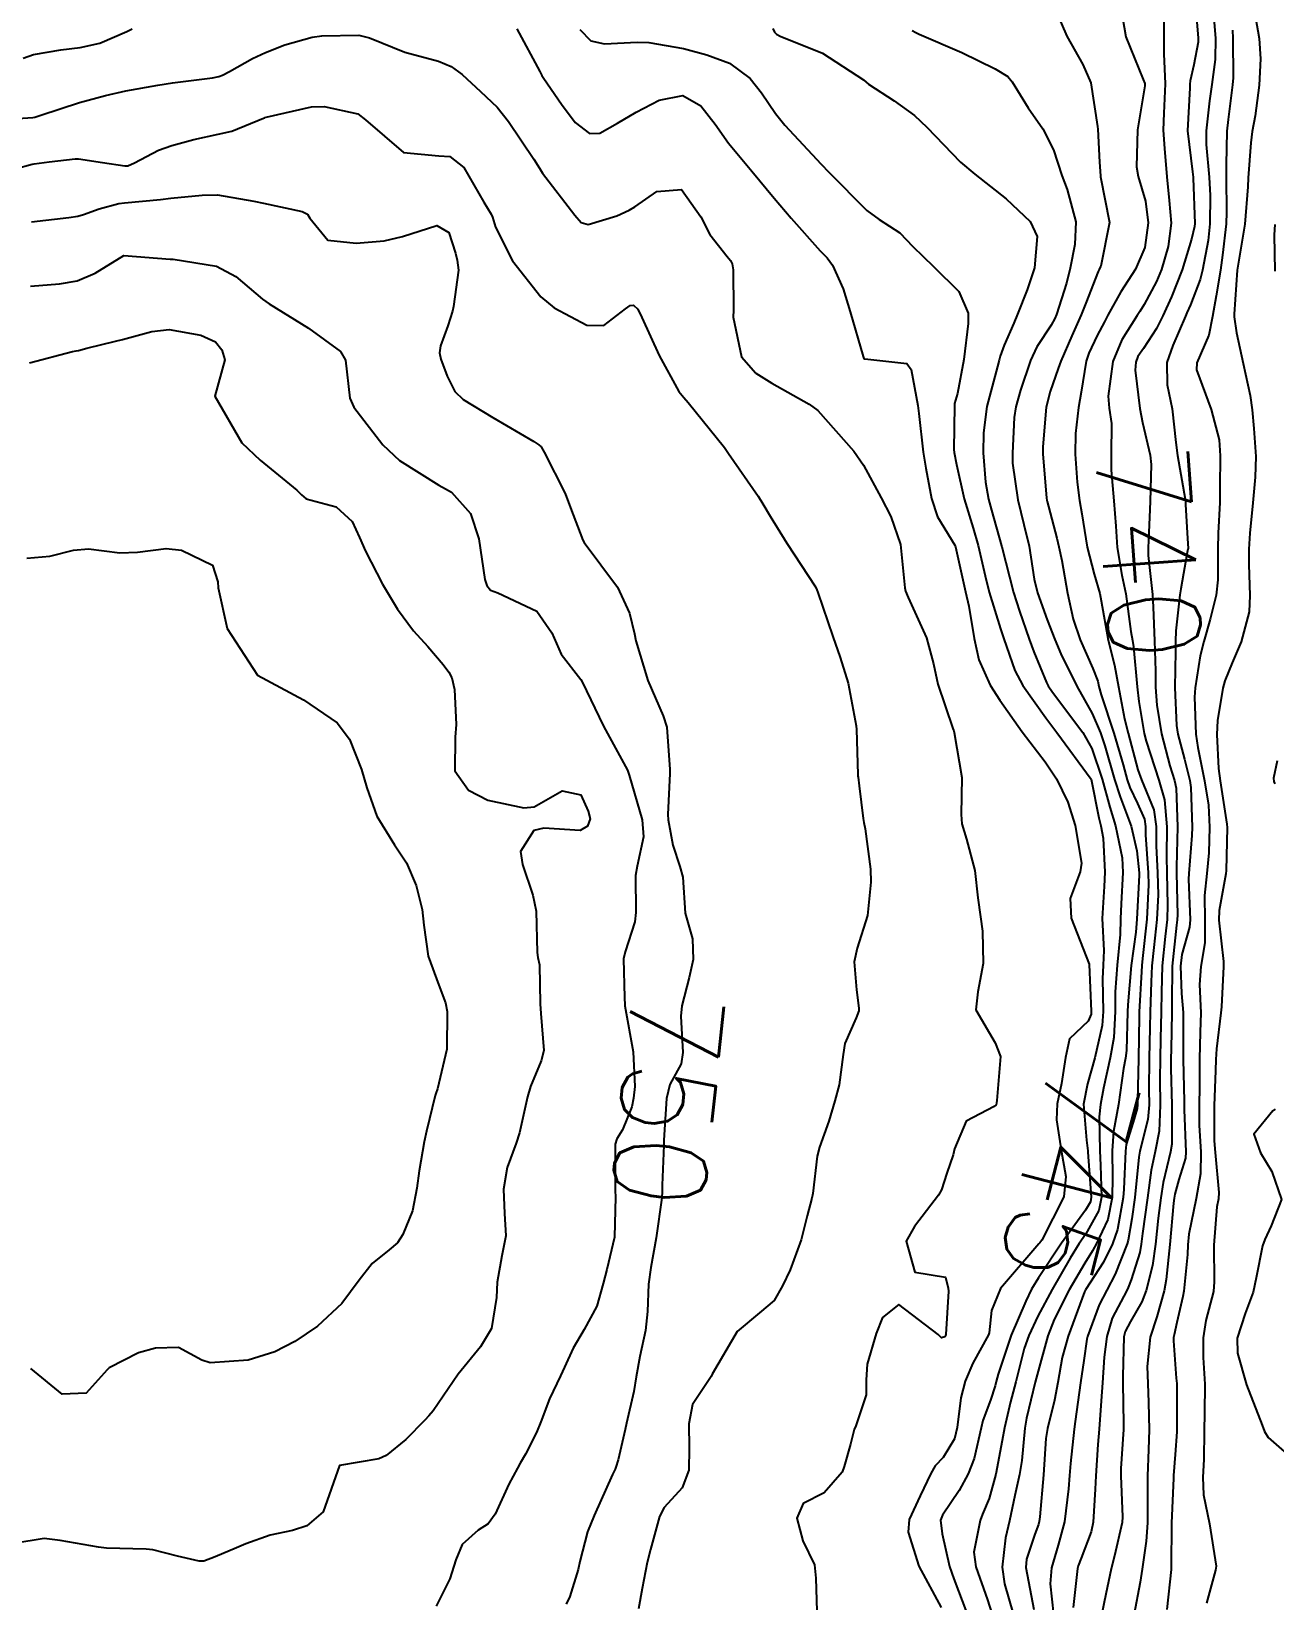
# Model space of a CAD drawing. Header units: metres. Extents: x 318500 to 325275, y 7408834 to 7428799.
# Drawn here: x 320145 to 320198.6, y 7412787.3 to 7412854.9 of the extents above; entities that cross this region are included whole.
import ezdxf
from ezdxf.enums import TextEntityAlignment as Align

# ---------------------------------------------------------------- set-up
doc = ezdxf.new("R2010")
doc.units = ezdxf.units.M
doc.header["$MEASUREMENT"] = 0
for name, color, linetype in [('Cotas', 45, 'Continuous'), ('Curvas de Nivel 1m', 11, 'Continuous'), ('Curvas de Nivel 5m', 15, 'Continuous')]:
    doc.layers.add(name, color=color, linetype=linetype)
doc.styles.add('Style-STANDARD', font='STANDARD.shx')

msp = doc.modelspace()

# ---------------------------------------------------------------- linework, layer by layer
at = {"layer": 'Curvas de Nivel 1m', "flags": 128}
for points, elevation in [([(320189.157, 7412855.86), (320189.658, 7412854.695), (320190.341, 7412853.469), (320190.684, 7412852.684), (320190.974, 7412850.799), (320190.988, 7412850.681), (320191.069, 7412849.263), (320191.1, 7412848.679), (320191.111, 7412848.627), (320191.491, 7412846.673), (320191.12, 7412844.787), (320191.068, 7412844.679), (320191.049, 7412844.64), (320191.008, 7412844.561), (320190.476, 7412843.197), (320190.273, 7412842.687), (320189.869, 7412841.789), (320189.39, 7412840.696), (320189.274, 7412840.369), (320188.937, 7412839.378), (320188.767, 7412838.702), (320188.615, 7412836.994), (320188.619, 7412836.704), (320188.782, 7412834.791), (320188.794, 7412834.701), (320188.809, 7412834.64), (320188.867, 7412834.423), (320189.22, 7412833.062), (320189.303, 7412832.695), (320189.435, 7412832.1), (320189.676, 7412830.691), (320189.921, 7412829.571), (320190.236, 7412828.686), (320190.778, 7412827.449), (320190.992, 7412826.896), (320191.04, 7412826.676), (320191.13, 7412826.309), (320191.68, 7412824.666), (320192.084, 7412823.295), (320192.257, 7412822.657), (320192.37, 7412822.319), (320192.7, 7412821.624), (320193, 7412820.952), (320193.045, 7412820.645), (320193.052, 7412820.277), (320193.163, 7412818.642), (320193.173, 7412818.122), (320193.097, 7412816.643), (320192.915, 7412814.948), (320192.888, 7412814.646), (320192.874, 7412814.378), (320192.779, 7412812.647), (320192.774, 7412812.45), (320192.744, 7412810.647), (320192.707, 7412808.823), (320192.706, 7412808.647), (320192.692, 7412808.483), (320192.519, 7412807.9), (320192.217, 7412806.94), (320192.178, 7412806.653), (320192.117, 7412805.012), (320192.089, 7412804.654), (320191.836, 7412803.277), (320191.617, 7412802.658), (320191.228, 7412801.872), (320190.455, 7412800.67), (320190.445, 7412800.644), (320190.419, 7412800.587), (320189.716, 7412798.68), (320189.454, 7412797.757), (320189.268, 7412796.687), (320189.125, 7412795.922), (320188.825, 7412794.693), (320188.756, 7412794.272), (320188.646, 7412792.695), (320188.487, 7412790.892), (320188.465, 7412790.697), (320188.426, 7412790.56), (320188.282, 7412790.148), (320187.909, 7412789.061), (320187.889, 7412788.706), (320188.233, 7412786.894)], 743), ([(320191.991, 7412855.834), (320192.191, 7412854.664), (320192.942, 7412852.823), (320193.014, 7412852.651), (320193.018, 7412852.56), (320192.7, 7412850.656), (320192.662, 7412849.06), (320192.732, 7412848.655), (320193.044, 7412847.588), (320193.164, 7412846.648), (320193.019, 7412845.586), (320192.611, 7412844.656), (320191.984, 7412843.676), (320191.424, 7412842.673), (320191.272, 7412842.379), (320190.967, 7412841.796), (320190.6, 7412841.039), (320190.485, 7412840.685), (320190.27, 7412839.353), (320190.154, 7412838.688), (320190.026, 7412837.576), (320190.017, 7412836.689), (320190.098, 7412835.471), (320190.204, 7412834.687), (320190.296, 7412834.117), (320190.534, 7412832.683), (320190.833, 7412831.519), (320191.073, 7412830.676), (320191.132, 7412830.358), (320191.437, 7412828.67), (320191.706, 7412827.593), (320191.877, 7412826.663), (320192.133, 7412825.276), (320192.298, 7412824.657), (320192.716, 7412823.077), (320192.876, 7412822.648), (320193.409, 7412821.351), (320193.506, 7412820.638), (320193.511, 7412819.804), (320193.563, 7412818.636), (320193.585, 7412817.697), (320193.535, 7412816.636), (320193.4, 7412815.42), (320193.322, 7412814.639), (320193.296, 7412813.943), (320193.251, 7412812.64), (320193.231, 7412811.979), (320193.21, 7412810.64), (320193.192, 7412809.295), (320193.196, 7412808.64), (320193.149, 7412808.012), (320192.801, 7412806.645), (320192.754, 7412806.389), (320192.582, 7412804.648), (320192.461, 7412803.73), (320192.292, 7412802.811), (320192.251, 7412802.652), (320191.74, 7412801.347), (320191.372, 7412800.66), (320191.041, 7412800.033), (320190.543, 7412798.668), (320190.514, 7412798.544), (320190.38, 7412797.634), (320190.242, 7412796.672), (320190.019, 7412795), (320189.973, 7412794.676), (320189.806, 7412793.19), (320189.763, 7412792.678), (320189.72, 7412792.095), (320189.549, 7412790.681), (320189.287, 7412789.673), (320188.988, 7412788.689), (320188.938, 7412788.001), (320189.08, 7412786.687)], 742), ([(320193.819, 7412855.981), (320193.828, 7412854.64), (320193.828, 7412853.941), (320193.899, 7412852.638), (320193.838, 7412851.379), (320193.8, 7412850.639), (320193.86, 7412849.856), (320193.962, 7412848.636), (320194.071, 7412847.608), (320194.149, 7412846.633), (320194.023, 7412845.638), (320193.735, 7412844.639), (320193.526, 7412844.118), (320192.987, 7412843.126), (320192.804, 7412842.831), (320192.682, 7412842.654), (320192.02, 7412841.609), (320191.635, 7412840.67), (320191.443, 7412839.181), (320191.486, 7412838.672), (320191.578, 7412838.012), (320191.57, 7412836.67), (320191.571, 7412835.988), (320191.682, 7412834.668), (320191.768, 7412833.575), (320191.823, 7412832.665), (320192.025, 7412831.469), (320192.194, 7412830.659), (320192.409, 7412829.042), (320192.479, 7412828.655), (320192.521, 7412828.387), (320192.682, 7412826.651), (320192.761, 7412826.022), (320192.99, 7412824.646), (320193.068, 7412824.312), (320193.625, 7412822.636), (320193.862, 7412821.793), (320193.965, 7412820.631), (320193.95, 7412819.352), (320193.968, 7412818.63), (320194, 7412817.269), (320193.974, 7412816.63), (320193.89, 7412815.898), (320193.758, 7412814.633), (320193.731, 7412813.495), (320193.718, 7412812.633), (320193.69, 7412811.507), (320193.674, 7412810.633), (320193.668, 7412809.76), (320193.683, 7412808.633), (320193.641, 7412807.505), (320193.468, 7412806.635), (320193.295, 7412805.831), (320193.133, 7412804.64), (320192.917, 7412803.106), (320192.86, 7412802.644), (320192.801, 7412802.288), (320192.427, 7412801.111), (320192.3, 7412800.773), (320192.241, 7412800.652), (320191.614, 7412799.446), (320191.373, 7412798.66), (320191.266, 7412797.776), (320191.185, 7412796.662), (320191.135, 7412795.885), (320191.048, 7412794.663), (320190.988, 7412794.006), (320190.899, 7412792.664), (320190.88, 7412792.088), (320190.796, 7412790.665), (320190.703, 7412790.246), (320190.267, 7412789.105), (320190.149, 7412788.785), (320190.121, 7412788.672), (320189.931, 7412786.978)], 741), ([(320195.965, 7412855.805), (320196.056, 7412854.611), (320196.042, 7412853.695), (320195.902, 7412852.612), (320195.803, 7412851.913), (320195.659, 7412850.614), (320195.663, 7412850.032), (320195.789, 7412848.613), (320195.828, 7412847.833), (320195.822, 7412846.612), (320195.749, 7412845.886), (320195.508, 7412844.615), (320195.408, 7412844.212), (320194.988, 7412843.125), (320194.833, 7412842.771), (320194.772, 7412842.623), (320194.23, 7412841.362), (320193.967, 7412840.635), (320193.979, 7412839.673), (320194.197, 7412838.631), (320194.353, 7412837.184), (320194.426, 7412836.627), (320194.754, 7412834.74), (320194.765, 7412834.622), (320194.762, 7412834.514), (320194.854, 7412833.046), (320194.877, 7412832.62), (320194.876, 7412832.593), (320194.847, 7412832.442), (320194.568, 7412830.88), (320194.531, 7412830.624), (320194.348, 7412829.075), (320194.343, 7412828.627), (320194.345, 7412828.186), (320194.312, 7412826.627), (320194.374, 7412824.997), (320194.436, 7412824.625), (320194.724, 7412823.539), (320194.959, 7412822.618), (320195, 7412822.324), (320195.052, 7412820.616), (320195.043, 7412820.258), (320194.907, 7412818.618), (320194.899, 7412818.375), (320194.963, 7412816.617), (320194.942, 7412816.302), (320194.615, 7412815.12), (320194.559, 7412814.621), (320194.592, 7412813.444), (320194.67, 7412812.619), (320194.671, 7412812.526), (320194.663, 7412810.619), (320194.708, 7412808.795), (320194.709, 7412808.617), (320194.709, 7412808.435), (320194.783, 7412806.616), (320194.762, 7412806.35), (320194.482, 7412805.427), (320194.305, 7412804.79), (320194.274, 7412804.623), (320194.25, 7412804.405), (320194.087, 7412802.625), (320193.933, 7412801.122), (320193.853, 7412800.629), (320193.531, 7412799.505), (320193.249, 7412798.637), (320193.113, 7412797.375), (320193.144, 7412796.638), (320193.176, 7412795.819), (320193.197, 7412794.637), (320193.171, 7412793.794), (320193.133, 7412792.638), (320193.138, 7412791.477), (320193.131, 7412790.637), (320193.077, 7412789.839), (320192.902, 7412788.64), (320192.812, 7412788.081), (320192.54, 7412786.645)], 739), ([(320197.68, 7412856.075), (320197.94, 7412854.588), (320198, 7412853.714), (320197.949, 7412852.587), (320197.765, 7412851.259), (320197.64, 7412850.592), (320197.58, 7412850.095), (320197.473, 7412848.594), (320197.45, 7412848.198), (320197.32, 7412846.596), (320197.011, 7412844.697), (320196.995, 7412844.615), (320196.868, 7412842.714), (320196.871, 7412842.601), (320196.97, 7412841.913), (320197.259, 7412840.595), (320197.554, 7412839.208), (320197.649, 7412838.589), (320197.717, 7412837.789), (320197.799, 7412836.587), (320197.776, 7412835.697), (320197.671, 7412834.588), (320197.541, 7412833.274), (320197.497, 7412832.59), (320197.498, 7412831.933), (320197.54, 7412830.589), (320197.507, 7412829.892), (320197.17, 7412828.594), (320196.781, 7412827.685), (320196.464, 7412826.912), (320196.38, 7412826.604), (320196.15, 7412825.205), (320196.12, 7412824.606), (320196.187, 7412823.136), (320196.259, 7412822.605), (320196.549, 7412820.744), (320196.56, 7412820.601), (320196.525, 7412818.738), (320196.508, 7412818.602), (320196.214, 7412817.026), (320196.209, 7412816.604), (320196.4, 7412814.815), (320196.402, 7412814.602), (320196.314, 7412812.873), (320196.294, 7412812.603), (320196.104, 7412811.057), (320196.082, 7412810.605), (320196.067, 7412810.126), (320195.998, 7412808.598), (320196.01, 7412807.095), (320196.046, 7412806.597), (320196.203, 7412804.865), (320196.189, 7412804.594), (320196.122, 7412804.25), (320195.991, 7412802.597), (320196.009, 7412801.014), (320195.971, 7412800.597), (320195.652, 7412799.35), (320195.526, 7412798.603), (320195.535, 7412797.756), (320195.596, 7412796.602), (320195.591, 7412795.361), (320195.579, 7412794.601), (320195.554, 7412793.369), (320195.511, 7412792.602), (320195.543, 7412791.842), (320195.798, 7412790.597), (320196.086, 7412788.77), (320196.069, 7412788.593), (320195.672, 7412787.165)], 737), ([(320144.669, 7412853.744), (320145.119, 7412853.906), (320146.291, 7412854.104), (320147.124, 7412854.203), (320147.978, 7412854.4), (320149.135, 7412854.891), (320149.363, 7412855.011)], 747), ([(320165.954, 7412855.012), (320166.935, 7412853.179), (320167.027, 7412853.001), (320167.109, 7412852.865), (320167.874, 7412851.765), (320168.469, 7412850.979), (320169.083, 7412850.501), (320169.525, 7412850.522), (320170.284, 7412850.952), (320171.095, 7412851.417), (320172.086, 7412851.944), (320173.102, 7412852.133), (320173.884, 7412851.695), (320174.497, 7412850.899), (320175.078, 7412850.088), (320176.075, 7412848.875), (320177.043, 7412847.722), (320177.768, 7412846.853), (320179.016, 7412845.442), (320179.318, 7412845.14), (320179.558, 7412844.832), (320180.013, 7412843.807), (320180.312, 7412842.82), (320180.87, 7412840.893), (320180.905, 7412840.811), (320180.929, 7412840.79), (320180.95, 7412840.785), (320182.753, 7412840.588), (320182.946, 7412840.331), (320183.23, 7412838.777), (320183.272, 7412838.429), (320183.465, 7412836.774), (320183.582, 7412836.081), (320183.822, 7412834.77), (320184.075, 7412833.98), (320184.82, 7412832.76), (320184.849, 7412832.694), (320185.289, 7412830.753), (320185.431, 7412830.13), (320185.667, 7412828.747), (320185.856, 7412827.82), (320186.351, 7412826.736), (320186.76, 7412826.09), (320187.723, 7412824.715), (320188.721, 7412823.433), (320189.215, 7412822.695), (320189.701, 7412821.689), (320190.015, 7412820.687), (320190.284, 7412819.066), (320190.232, 7412818.684), (320189.8, 7412817.531), (320189.836, 7412816.688), (320190.61, 7412814.714), (320190.618, 7412814.687), (320190.708, 7412812.678), (320190.698, 7412812.559), (320190.574, 7412812.254), (320189.764, 7412811.486), (320189.591, 7412810.69), (320189.418, 7412809.57), (320189.232, 7412808.689), (320189.215, 7412807.994), (320189.413, 7412806.686), (320189.613, 7412805.553), (320189.531, 7412804.684), (320188.574, 7412802.82), (320188.489, 7412802.699), (320188.449, 7412802.654), (320186.801, 7412800.724), (320186.406, 7412799.784), (320186.306, 7412798.817), (320186.273, 7412798.731), (320185.607, 7412797.508), (320185.267, 7412796.741), (320185.08, 7412796.022), (320184.931, 7412794.744), (320184.819, 7412794.259), (320184.321, 7412793.454), (320183.984, 7412793.086), (320183.797, 7412792.758), (320183.332, 7412791.796), (320182.864, 7412790.771), (320182.817, 7412790.237), (320183.279, 7412788.765), (320184.234, 7412786.991)], 747), ([(320168.658, 7412854.977), (320169.133, 7412854.501), (320169.72, 7412854.372), (320171.132, 7412854.434), (320171.643, 7412854.424), (320173.129, 7412854.167), (320174.133, 7412853.897), (320175.12, 7412853.535), (320176, 7412852.877), (320176.493, 7412852.258), (320177.095, 7412851.358), (320177.498, 7412850.856), (320179.065, 7412849.183), (320179.394, 7412848.835), (320181.036, 7412847.179), (320181.566, 7412846.802), (320182.45, 7412846.215), (320183.019, 7412845.634), (320183.901, 7412844.771), (320184.994, 7412843.688), (320185.395, 7412842.754), (320185.408, 7412842.319), (320185.217, 7412840.756), (320184.935, 7412839.296), (320184.819, 7412838.873), (320184.81, 7412838.761), (320184.785, 7412836.878), (320184.798, 7412836.761), (320184.892, 7412836.243), (320185.227, 7412834.755), (320185.61, 7412833.501), (320185.828, 7412832.745), (320186.129, 7412831.442), (320186.307, 7412830.738), (320186.796, 7412829.157), (320186.943, 7412828.728), (320187.42, 7412827.364), (320187.751, 7412826.715), (320188.749, 7412825.323), (320189.22, 7412824.695), (320190.71, 7412822.68), (320191.029, 7412821.011), (320191.114, 7412820.674), (320191.217, 7412820.137), (320191.299, 7412818.67), (320191.263, 7412818.059), (320191.174, 7412816.672), (320191.245, 7412815.299), (320191.222, 7412814.671), (320191.19, 7412814.082), (320191.22, 7412812.67), (320191.176, 7412812.066), (320190.865, 7412810.675), (320190.539, 7412809.544), (320190.378, 7412808.672), (320190.507, 7412807.126), (320190.558, 7412806.669), (320190.561, 7412806.607), (320190.71, 7412804.668), (320190.674, 7412804.462), (320190.464, 7412804.107), (320189.421, 7412802.685), (320188.427, 7412801.188), (320188.137, 7412800.704), (320187.884, 7412800.18), (320187.261, 7412798.717), (320186.691, 7412797.043), (320186.606, 7412796.726), (320186.559, 7412796.536), (320186.358, 7412795.918), (320186.039, 7412795.039), (320185.968, 7412794.734), (320185.657, 7412793.399), (320185.403, 7412792.739), (320185.018, 7412792.027), (320184.292, 7412790.958), (320184.216, 7412790.751), (320184.281, 7412790.162), (320184.603, 7412788.747), (320184.783, 7412788.214), (320185.351, 7412786.739)], 746), ([(320182.991, 7412854.934), (320183.141, 7412854.847), (320183.292, 7412854.778), (320185.129, 7412853.996), (320186.562, 7412853.295), (320187.113, 7412852.962), (320187.303, 7412852.727), (320187.993, 7412851.61), (320188.613, 7412850.707), (320189.076, 7412849.799), (320189.437, 7412848.696), (320189.663, 7412848.082), (320190.049, 7412846.69), (320189.995, 7412845.716), (320189.797, 7412844.692), (320189.636, 7412844.058), (320189.204, 7412842.698), (320189.14, 7412842.536), (320188.973, 7412842.249), (320188.361, 7412841.307), (320188.09, 7412840.713), (320187.654, 7412839.436), (320187.45, 7412838.722), (320187.379, 7412838.267), (320187.308, 7412836.724), (320187.319, 7412836.298), (320187.537, 7412834.72), (320187.802, 7412833.659), (320188.025, 7412832.712), (320188.246, 7412831.292), (320188.386, 7412830.707), (320188.803, 7412829.54), (320189.139, 7412828.697), (320189.399, 7412828.079), (320190.083, 7412826.687), (320190.752, 7412825.507), (320191.108, 7412824.674), (320191.29, 7412824.113), (320191.71, 7412822.665), (320191.952, 7412821.911), (320192.433, 7412820.654), (320192.674, 7412819.597), (320192.765, 7412818.648), (320192.769, 7412818.538), (320192.678, 7412816.649), (320192.624, 7412816.092), (320192.427, 7412814.653), (320192.28, 7412812.96), (320192.269, 7412812.655), (320192.229, 7412810.981), (320192.182, 7412810.656), (320192.098, 7412810.207), (320191.881, 7412808.656), (320191.672, 7412807.499), (320191.614, 7412806.659), (320191.618, 7412805.524), (320191.605, 7412804.659), (320191.417, 7412803.704), (320190.935, 7412802.665), (320190.758, 7412802.354), (320190.437, 7412801.823), (320189.754, 7412800.68), (320189.107, 7412799.395), (320188.838, 7412798.693), (320188.373, 7412797.017), (320188.294, 7412796.701), (320187.916, 7412795.137), (320187.841, 7412794.707), (320187.711, 7412793.317), (320187.609, 7412792.711), (320187.406, 7412791.818), (320187.177, 7412790.717), (320187.014, 7412789.983), (320186.86, 7412788.721), (320186.963, 7412788.005), (320187.337, 7412786.713)], 744), ([(320196.792, 7412854.957), (320196.812, 7412854.603), (320196.821, 7412852.897), (320196.799, 7412852.603), (320196.601, 7412851.099), (320196.556, 7412850.605), (320196.516, 7412849.158), (320196.529, 7412848.605), (320196.535, 7412847.108), (320196.516, 7412846.605), (320196.363, 7412845.26), (320196.272, 7412844.607), (320196.093, 7412843.51), (320195.933, 7412842.61), (320195.775, 7412841.805), (320195.259, 7412840.617), (320195.249, 7412840.315), (320195.877, 7412838.611), (320196.214, 7412837.303), (320196.259, 7412836.606), (320196.253, 7412835.232), (320196.254, 7412834.606), (320196.179, 7412833.285), (320196.163, 7412832.607), (320196.168, 7412831.269), (320196.084, 7412830.607), (320195.834, 7412829.58), (320195.56, 7412828.612), (320195.404, 7412827.993), (320195.182, 7412826.616), (320195.164, 7412826.216), (320195.22, 7412824.615), (320195.298, 7412824.047), (320195.591, 7412822.611), (320195.755, 7412821.554), (320195.8, 7412820.609), (320195.775, 7412819.507), (320195.687, 7412818.61), (320195.585, 7412817.672), (320195.596, 7412816.61), (320195.603, 7412815.628), (320195.436, 7412814.612), (320195.379, 7412813.831), (320195.43, 7412812.611), (320195.407, 7412811.772), (320195.371, 7412810.612), (320195.371, 7412809.444), (320195.354, 7412808.608), (320195.358, 7412807.767), (320195.427, 7412806.606), (320195.417, 7412805.675), (320195.224, 7412804.609), (320194.915, 7412803.073), (320194.875, 7412802.614), (320194.856, 7412802.202), (320194.698, 7412800.616), (320194.65, 7412800.383), (320194.4, 7412799.261), (320194.285, 7412798.728), (320194.257, 7412798.622), (320194.246, 7412798.48), (320194.373, 7412796.872), (320194.391, 7412796.64), (320194.392, 7412796.62), (320194.392, 7412796.597), (320194.399, 7412794.619), (320194.397, 7412794.561), (320194.324, 7412793.578), (320194.255, 7412792.677), (320194.256, 7412792.621), (320194.251, 7412792.562), (320194.171, 7412790.622), (320194.158, 7412788.725), (320194.153, 7412788.622), (320193.964, 7412786.895)], 738), ([(320143.33, 7412851.073), (320145.089, 7412851.193), (320145.172, 7412851.205), (320145.429, 7412851.285), (320147.096, 7412851.831), (320148.213, 7412852.135), (320149.101, 7412852.333), (320150.473, 7412852.589), (320151.105, 7412852.683), (320152.829, 7412852.906), (320153.108, 7412852.963), (320153.266, 7412853.021), (320153.566, 7412853.175), (320154.551, 7412853.733), (320155.122, 7412853.992), (320155.954, 7412854.321), (320157.133, 7412854.658), (320157.543, 7412854.714), (320159.135, 7412854.742), (320159.604, 7412854.624), (320161.124, 7412854.01), (320162.565, 7412853.612), (320163.115, 7412853.394), (320163.597, 7412853.043), (320164.387, 7412852.315), (320165.096, 7412851.63), (320165.59, 7412851.015), (320166.681, 7412849.389), (320166.923, 7412849.001), (320167.057, 7412848.795), (320168.444, 7412846.979), (320168.722, 7412846.669), (320169.026, 7412846.575), (320170.256, 7412846.952), (320170.786, 7412847.192), (320171.036, 7412847.34), (320171.981, 7412847.996), (320173.048, 7412848.09), (320173.886, 7412846.907), (320174.267, 7412846.146), (320175.013, 7412845.195), (320175.156, 7412845.032), (320175.223, 7412844.887), (320175.272, 7412844.62), (320175.28, 7412842.886), (320175.277, 7412842.584), (320175.628, 7412840.88), (320176.247, 7412840.175), (320176.939, 7412839.738), (320178.555, 7412838.844), (320178.926, 7412838.565), (320180.473, 7412836.816), (320180.891, 7412836.204), (320181.657, 7412834.798), (320182.074, 7412834.004), (320182.491, 7412832.785), (320182.676, 7412830.928), (320182.7, 7412830.782), (320182.816, 7412830.504), (320183.608, 7412828.772), (320183.903, 7412827.644), (320184.1, 7412826.767), (320184.742, 7412824.861), (320184.779, 7412824.759), (320184.801, 7412824.697), (320185.133, 7412822.754), (320185.104, 7412821.163), (320185.122, 7412820.754), (320185.335, 7412820.095), (320185.693, 7412818.744), (320185.813, 7412817.572), (320185.926, 7412816.741), (320186.013, 7412816.129), (320186.044, 7412814.738), (320185.82, 7412813.513), (320185.737, 7412812.743), (320186.559, 7412811.312), (320186.791, 7412810.726), (320186.641, 7412808.838), (320186.627, 7412808.729), (320186.612, 7412808.646), (320186.528, 7412808.579), (320185.32, 7412807.94), (320184.812, 7412806.747), (320184.757, 7412806.486), (320184.484, 7412805.699), (320184.248, 7412804.979), (320184.126, 7412804.755), (320183.088, 7412803.402), (320182.726, 7412802.776), (320183.096, 7412801.436), (320184.427, 7412801.218), (320184.542, 7412800.749), (320184.548, 7412800.619), (320184.434, 7412798.75), (320184.428, 7412798.711), (320184.389, 7412798.651), (320184.248, 7412798.611), (320184.105, 7412798.754), (320182.409, 7412800.037), (320181.715, 7412799.476), (320181.43, 7412798.794), (320181.046, 7412797.47), (320181, 7412796.801), (320181.007, 7412796.154), (320180.557, 7412794.807), (320180.486, 7412794.66), (320180.328, 7412794.027), (320180.061, 7412793.065), (320179.964, 7412792.813), (320179.196, 7412791.926), (320178.296, 7412791.46), (320178.012, 7412790.834), (320178.275, 7412789.853), (320178.778, 7412788.825), (320178.833, 7412788.243), (320178.88, 7412786.824)], 748), ([(320143.584, 7412848.78), (320145.058, 7412849.184), (320145.146, 7412849.201), (320145.785, 7412849.279), (320146.908, 7412849.416), (320147.062, 7412849.415), (320148.089, 7412849.25), (320149.058, 7412849.11), (320149.182, 7412849.114), (320149.476, 7412849.234), (320150.5, 7412849.787), (320151.072, 7412849.985), (320152.021, 7412850.25), (320153.079, 7412850.472), (320153.661, 7412850.595), (320155.026, 7412851.161), (320155.071, 7412851.18), (320155.09, 7412851.189), (320155.14, 7412851.209), (320157.095, 7412851.657), (320157.644, 7412851.671), (320159.093, 7412851.354), (320159.427, 7412851.097), (320161.069, 7412849.681), (320162.59, 7412849.535), (320163.067, 7412849.51), (320163.667, 7412849.041), (320164.521, 7412847.545), (320164.845, 7412847.023), (320164.901, 7412846.894), (320165.024, 7412846.46), (320165.758, 7412845.013), (320166.987, 7412843.465), (320167.551, 7412842.991), (320168.969, 7412842.246), (320169.694, 7412842.234), (320170.637, 7412842.945), (320170.835, 7412843.09), (320170.982, 7412843.102), (320171.159, 7412842.938), (320171.334, 7412842.577), (320172.08, 7412840.929), (320172.935, 7412839.381), (320173.141, 7412839.125), (320173.339, 7412838.914), (320174.901, 7412836.965), (320174.95, 7412836.889), (320175.074, 7412836.71), (320176.349, 7412834.868), (320176.55, 7412834.548), (320176.862, 7412834.011), (320177.587, 7412832.853), (320178.822, 7412830.961), (320178.885, 7412830.839), (320178.928, 7412830.728), (320179.572, 7412828.828), (320179.88, 7412827.922), (320180.231, 7412826.818), (320180.574, 7412824.981), (320180.586, 7412824.812), (320180.649, 7412822.873), (320180.653, 7412822.811), (320180.66, 7412822.761), (320180.706, 7412822.393), (320180.876, 7412820.991), (320180.9, 7412820.807), (320180.955, 7412820.536), (320181.193, 7412818.802), (320181.212, 7412818.241), (320181.06, 7412816.804), (320180.616, 7412815.391), (320180.488, 7412814.812), (320180.592, 7412813.595), (320180.696, 7412812.808), (320180.683, 7412812.703), (320180.574, 7412812.395), (320180.083, 7412811.291), (320180.015, 7412810.815), (320179.84, 7412809.514), (320179.65, 7412808.819), (320179.392, 7412807.946), (320178.993, 7412806.825), (320178.892, 7412806.428), (320178.711, 7412804.828), (320178.667, 7412804.629), (320178.46, 7412803.861), (320178.207, 7412802.834), (320177.733, 7412801.538), (320177.404, 7412800.845), (320177.047, 7412800.214), (320176.402, 7412799.689), (320175.443, 7412798.874), (320174.372, 7412797.041), (320174.321, 7412796.94), (320174.292, 7412796.891), (320173.525, 7412795.726), (320173.363, 7412794.9), (320173.375, 7412793.849), (320173.357, 7412792.9), (320173.069, 7412792.136), (320172.294, 7412791.294), (320172.096, 7412790.913), (320171.703, 7412789.484), (320171.561, 7412788.92), (320171.355, 7412787.811), (320171.198, 7412786.925)], 749), ([(320198.624, 7412846.576), (320198.587, 7412846.138), (320198.62, 7412844.576)], 736), ([(320144.989, 7412843.922), (320146.235, 7412844.028), (320146.993, 7412844.147), (320147.773, 7412844.477), (320149.01, 7412845.24), (320149.01, 7412845.24), (320151.008, 7412845.091), (320151.13, 7412845.086), (320153.004, 7412844.783), (320153.831, 7412844.338), (320154.983, 7412843.356), (320155.268, 7412843.156), (320156.965, 7412842.118), (320158.351, 7412841.109), (320158.57, 7412840.729), (320158.753, 7412839.103), (320158.924, 7412838.708), (320160.176, 7412837.087), (320160.89, 7412836.409), (320162.587, 7412835.342), (320162.872, 7412835.193), (320163.137, 7412835.046), (320163.955, 7412834.128), (320164.31, 7412833.028), (320164.567, 7412831.281), (320164.657, 7412831.022), (320164.817, 7412830.823), (320165.127, 7412830.705), (320166.804, 7412829.921), (320167.451, 7412828.99), (320167.861, 7412828.064), (320168.713, 7412826.971), (320168.769, 7412826.878), (320169.68, 7412824.956), (320170.712, 7412823.071), (320170.767, 7412822.939), (320170.794, 7412822.854), (320171.357, 7412820.933), (320171.415, 7412820.197), (320171.13, 7412818.935), (320171.069, 7412818.521), (320171.072, 7412816.936), (320171.033, 7412816.529), (320170.613, 7412815.237), (320170.544, 7412814.941), (320170.585, 7412813.273), (320170.601, 7412812.94), (320170.605, 7412812.914), (320170.969, 7412810.934), (320171.033, 7412809.431), (320170.983, 7412808.933), (320170.904, 7412808.554), (320170.509, 7412807.565), (320170.265, 7412807.183), (320170.184, 7412806.945), (320170.186, 7412805.233), (320170.183, 7412804.944), (320170.197, 7412804.674), (320170.165, 7412802.944), (320169.831, 7412801.547), (320169.671, 7412800.951), (320169.391, 7412799.969), (320168.855, 7412798.963), (320168.382, 7412798.159), (320168.007, 7412797.341), (320167.837, 7412796.975), (320167.361, 7412795.974), (320166.983, 7412794.984), (320166.798, 7412794.52), (320166.319, 7412793.586), (320166.099, 7412793.207), (320165.973, 7412792.995), (320165.598, 7412792.296), (320165.011, 7412791.009), (320164.706, 7412790.591), (320164.28, 7412790.324), (320163.596, 7412789.704), (320163.312, 7412789.034), (320163.061, 7412788.225), (320162.475, 7412787.046)], 751), ([(320144.943, 7412840.614), (320146.793, 7412841.107), (320146.949, 7412841.137), (320147.051, 7412841.157), (320147.42, 7412841.255), (320148.646, 7412841.552), (320148.956, 7412841.629), (320150.218, 7412841.965), (320150.963, 7412842.051), (320152.331, 7412841.817), (320152.955, 7412841.521), (320153.23, 7412841.177), (320153.369, 7412840.753), (320152.93, 7412839.18), (320154.095, 7412837.168), (320154.889, 7412836.428), (320156.465, 7412835.136), (320156.66, 7412834.925), (320156.866, 7412834.756), (320158.162, 7412834.41), (320158.857, 7412833.779), (320159.168, 7412833.097), (320159.432, 7412832.503), (320160.156, 7412831.087), (320160.804, 7412830.011), (320161.498, 7412829.069), (320162.117, 7412828.393), (320162.776, 7412827.617), (320163.015, 7412827.289), (320163.142, 7412827.044), (320163.256, 7412826.549), (320163.33, 7412825.041), (320163.284, 7412824.489), (320163.28, 7412823.041), (320163.869, 7412822.2), (320164.698, 7412821.777), (320166.252, 7412821.447), (320166.695, 7412821.492), (320167.898, 7412822.178), (320168.7, 7412821.998), (320169.027, 7412821.298), (320169.11, 7412820.964), (320168.994, 7412820.657), (320168.682, 7412820.461), (320167.113, 7412820.564), (320166.682, 7412820.473), (320166.108, 7412819.566), (320166.19, 7412819.005), (320166.64, 7412817.681), (320166.782, 7412816.998), (320166.823, 7412815.208), (320166.855, 7412814.996), (320166.926, 7412814.674), (320166.954, 7412812.994), (320166.988, 7412812.58), (320167.116, 7412810.984), (320166.994, 7412810.537), (320166.534, 7412809.43), (320166.411, 7412808.992), (320166.058, 7412807.446), (320165.916, 7412806.999), (320165.538, 7412805.95), (320165.377, 7412805.006), (320165.422, 7412803.968), (320165.478, 7412803.005), (320165.303, 7412802.141), (320165.097, 7412801.01), (320165.076, 7412800.344), (320164.86, 7412799.013), (320164.382, 7412798.212), (320163.419, 7412797.034), (320162.995, 7412796.406), (320162.346, 7412795.464), (320162.156, 7412795.239), (320161.976, 7412795.054), (320161.16, 7412794.229), (320160.317, 7412793.528), (320159.998, 7412793.392), (320158.31, 7412793.1), (320157.6, 7412791.11), (320156.897, 7412790.505), (320156.278, 7412790.303), (320155.318, 7412790.096), (320154.269, 7412789.723), (320153.863, 7412789.559), (320152.948, 7412789.17), (320152.453, 7412788.981), (320152.257, 7412788.978), (320151.316, 7412789.194), (320150.264, 7412789.47), (320149.972, 7412789.505), (320148.265, 7412789.549), (320147.916, 7412789.584), (320146.269, 7412789.876), (320145.577, 7412789.964), (320144.267, 7412789.75)], 752), ([(320144.834, 7412832.201), (320145.818, 7412832.292), (320146.839, 7412832.545), (320147.492, 7412832.601), (320148.838, 7412832.435), (320149.605, 7412832.462), (320150.841, 7412832.618), (320151.5, 7412832.54), (320152.831, 7412831.898), (320153.065, 7412831.178), (320153.076, 7412830.917), (320153.465, 7412829.173), (320154.77, 7412827.16), (320156.755, 7412826.103), (320158.198, 7412825.108), (320158.73, 7412824.401), (320159.259, 7412823.095), (320159.485, 7412822.309), (320159.914, 7412821.088), (320160.672, 7412819.856), (320161.195, 7412819.072), (320161.61, 7412818.101), (320161.871, 7412817.061), (320161.946, 7412816.383), (320162.133, 7412815.057), (320162.591, 7412813.797), (320162.874, 7412813.046), (320162.945, 7412812.673), (320162.937, 7412811.044), (320162.533, 7412809.33), (320162.452, 7412809.13), (320162.427, 7412809.051), (320162.056, 7412807.505), (320161.961, 7412807.055), (320161.736, 7412805.803), (320161.637, 7412805.058), (320161.445, 7412804.075), (320161.037, 7412803.064), (320160.807, 7412802.704), (320160.44, 7412802.394), (320159.706, 7412801.806), (320159.158, 7412801.089), (320158.405, 7412800.08), (320157.363, 7412799.115), (320156.383, 7412798.447), (320155.515, 7412798.002), (320154.375, 7412797.642), (320152.726, 7412797.527), (320152.375, 7412797.649), (320151.368, 7412798.184), (320150.38, 7412798.161), (320149.636, 7412797.959), (320148.371, 7412797.312), (320148.298, 7412797.231), (320147.383, 7412796.216), (320146.354, 7412796.184), (320144.996, 7412797.281)], 753), ([(320198.724, 7412823.473), (320198.56, 7412822.724), (320198.583, 7412822.572), (320198.623, 7412822.485)], 736), ([(320198.634, 7412808.462), (320198.527, 7412808.386), (320197.708, 7412807.382), (320198, 7412806.575), (320198.488, 7412805.768), (320198.907, 7412804.563), (320198.459, 7412803.434), (320198.182, 7412802.843), (320198.088, 7412802.574), (320197.81, 7412801.195), (320197.689, 7412800.577), (320197.338, 7412799.649), (320197.003, 7412798.584), (320197.017, 7412797.951), (320197.395, 7412796.58), (320198.073, 7412794.844), (320198.179, 7412794.572), (320198.336, 7412794.306), (320200.061, 7412792.797)], 736)]:
    msp.add_lwpolyline(points, dxfattribs=dict(at, elevation=elevation))
at = {"layer": 'Curvas de Nivel 5m', "flags": 128}
for points, elevation in [([(320195.166, 7412856.339), (320195.321, 7412854.618), (320195.316, 7412854.44), (320195.123, 7412853.454), (320194.97, 7412852.765), (320194.961, 7412852.622), (320194.957, 7412852.471), (320194.862, 7412850.623), (320195.064, 7412848.854), (320195.099, 7412848.62), (320195.102, 7412848.577), (320195.165, 7412846.619), (320195.152, 7412846.496), (320195.023, 7412845.945), (320194.627, 7412844.626), (320194.166, 7412843.459), (320193.79, 7412842.638), (320193.513, 7412842.101), (320192.959, 7412841.244), (320192.72, 7412840.887), (320192.624, 7412840.655), (320192.593, 7412840.302), (320192.801, 7412838.652), (320192.921, 7412838.055), (320193.245, 7412836.645), (320193.296, 7412836.242), (320193.252, 7412834.644), (320193.17, 7412832.962), (320193.155, 7412832.645), (320193.166, 7412832.324), (320193.344, 7412830.642), (320193.369, 7412830.084), (320193.426, 7412828.64), (320193.48, 7412827.342), (320193.482, 7412826.639), (320193.527, 7412825.869), (320193.737, 7412824.635), (320194.096, 7412823.253), (320194.301, 7412822.626), (320194.373, 7412822.291), (320194.423, 7412820.624), (320194.38, 7412818.908), (320194.379, 7412818.624), (320194.422, 7412816.834), (320194.415, 7412816.623), (320194.386, 7412816.382), (320194.195, 7412814.626), (320194.176, 7412813.037), (320194.179, 7412812.626), (320194.145, 7412811.038), (320194.137, 7412810.626), (320194.138, 7412810.218), (320194.173, 7412808.625), (320194.173, 7412806.957), (320194.126, 7412806.626), (320193.813, 7412805.297), (320193.704, 7412804.631), (320193.596, 7412803.768), (320193.475, 7412802.635), (320193.347, 7412801.726), (320193.073, 7412800.64), (320192.894, 7412800.162), (320192.4, 7412799.309), (320192.163, 7412798.883), (320192.104, 7412798.653), (320192.067, 7412796.96), (320192.068, 7412796.653), (320192.099, 7412794.898), (320192.091, 7412794.652), (320191.987, 7412792.981), (320191.981, 7412792.653), (320192.058, 7412790.887), (320192.041, 7412790.652), (320191.711, 7412789.213), (320191.566, 7412788.657), (320191.339, 7412787.564), (320191.149, 7412786.661)], 740), ([(320176.98, 7412855.025), (320177.056, 7412854.861), (320177.139, 7412854.779), (320177.3, 7412854.696), (320179.127, 7412853.963), (320180.884, 7412852.813), (320181.007, 7412852.709), (320181.108, 7412852.63), (320182.216, 7412851.908), (320183.095, 7412851.283), (320183.614, 7412850.775), (320185.068, 7412849.271), (320185.686, 7412848.751), (320187.044, 7412847.682), (320188.081, 7412846.714), (320188.376, 7412846.062), (320188.262, 7412844.711), (320187.943, 7412843.769), (320187.529, 7412842.722), (320187.366, 7412842.333), (320186.96, 7412841.382), (320186.778, 7412840.907), (320186.736, 7412840.733), (320186.673, 7412840.46), (320186.213, 7412838.741), (320186.058, 7412837.598), (320186.054, 7412836.743), (320186.144, 7412835.478), (320186.278, 7412834.739), (320186.405, 7412834.277), (320186.84, 7412832.73), (320186.849, 7412832.689), (320187.354, 7412830.722), (320187.608, 7412829.918), (320188.036, 7412828.711), (320188.238, 7412828.161), (320188.771, 7412826.838), (320188.843, 7412826.699), (320189.031, 7412826.433), (320190.349, 7412824.684), (320190.73, 7412824.002), (320191.174, 7412822.673), (320191.506, 7412821.476), (320191.749, 7412820.664), (320192.038, 7412819.291), (320192.072, 7412818.659), (320191.992, 7412817.307), (320191.964, 7412816.66), (320191.948, 7412815.985), (320191.827, 7412814.662), (320191.742, 7412813.514), (320191.739, 7412812.663), (320191.685, 7412811.541), (320191.522, 7412810.665), (320191.231, 7412809.357), (320191.099, 7412808.664), (320191.053, 7412808.134), (320191.075, 7412806.664), (320191.104, 7412806.051), (320191.145, 7412804.663), (320191.037, 7412804.091), (320190.454, 7412803.059), (320190.191, 7412802.674), (320189.792, 7412802.032), (320189.018, 7412800.691), (320188.403, 7412799.536), (320188.012, 7412798.706), (320187.815, 7412798.139), (320187.455, 7412796.714), (320187.232, 7412795.842), (320186.968, 7412794.721), (320186.869, 7412794.184), (320186.591, 7412792.726), (320186.3, 7412791.685), (320186.025, 7412791), (320185.912, 7412790.734), (320185.641, 7412789.364), (320185.737, 7412788.735), (320186.239, 7412787.311), (320186.422, 7412786.727)], 745), ([(320145.024, 7412846.69), (320146.639, 7412846.878), (320147.027, 7412846.938), (320147.273, 7412847.012), (320147.945, 7412847.251), (320148.795, 7412847.481), (320149.034, 7412847.509), (320150.594, 7412847.659), (320151.037, 7412847.709), (320152.387, 7412847.842), (320153.04, 7412847.856), (320154.609, 7412847.592), (320155.035, 7412847.498), (320156.697, 7412847.135), (320156.922, 7412847.025), (320157.027, 7412846.856), (320157.806, 7412845.906), (320159.017, 7412845.773), (320160.225, 7412845.881), (320161.02, 7412846.059), (320162.504, 7412846.537), (320163.022, 7412846.238), (320163.311, 7412845.344), (320163.382, 7412845.044), (320163.434, 7412844.613), (320163.216, 7412843.046), (320163.176, 7412842.848), (320162.968, 7412842.217), (320162.652, 7412841.357), (320162.621, 7412841.055), (320162.67, 7412840.777), (320162.94, 7412840.044), (320163.276, 7412839.387), (320163.639, 7412839.039), (320164.919, 7412838.27), (320166.682, 7412837.223), (320166.901, 7412837.09), (320166.994, 7412836.999), (320167.13, 7412836.763), (320168.03, 7412834.983), (320168.26, 7412834.375), (320168.79, 7412832.971), (320168.849, 7412832.88), (320170.281, 7412830.948), (320170.803, 7412829.837), (320171.023, 7412828.938), (320171.083, 7412828.641), (320171.596, 7412826.932), (320172.26, 7412825.412), (320172.408, 7412824.923), (320172.544, 7412823.09), (320172.545, 7412822.922), (320172.454, 7412821.161), (320172.471, 7412820.922), (320172.674, 7412819.835), (320172.98, 7412818.915), (320173.11, 7412818.456), (320173.208, 7412816.911), (320173.514, 7412815.802), (320173.548, 7412814.906), (320173.374, 7412814.133), (320173.061, 7412812.913), (320173.021, 7412812.466), (320173.097, 7412810.905), (320173.037, 7412810.414), (320172.536, 7412809.517), (320172.397, 7412808.912), (320172.29, 7412807.126), (320172.278, 7412806.913), (320172.21, 7412805.178), (320172.21, 7412804.914), (320172.197, 7412804.644), (320171.954, 7412802.917), (320171.717, 7412801.634), (320171.63, 7412800.922), (320171.582, 7412799.743), (320171.494, 7412798.923), (320171.251, 7412797.799), (320171.093, 7412796.929), (320170.993, 7412796.298), (320170.68, 7412794.935), (320170.615, 7412794.656), (320170.316, 7412793.351), (320170.217, 7412793.035), (320170.181, 7412792.942), (320170.078, 7412792.714), (320169.277, 7412790.955), (320168.99, 7412790.248), (320168.666, 7412788.964), (320168.592, 7412788.627), (320168.237, 7412787.458), (320168.079, 7412787.125)], 750)]:
    msp.add_lwpolyline(points, dxfattribs=dict(at, elevation=elevation))

# ---------------------------------------------------------------- texts
at = {"layer": 'Cotas', "style": 'Style-STANDARD'}
for s, rotation, p in [('740', 274.20694, (320193.186, 7412832.451, 740)), ('750', 264.13652, (320172.45, 7412808.883, 750)), ('745', 255.33999, (320189.766, 7412805.595, 745))]:
    msp.add_text(s, height=4, rotation=rotation, dxfattribs=at).set_placement(p, align=Align.MIDDLE_CENTER)

doc.saveas('drawing.dxf')
